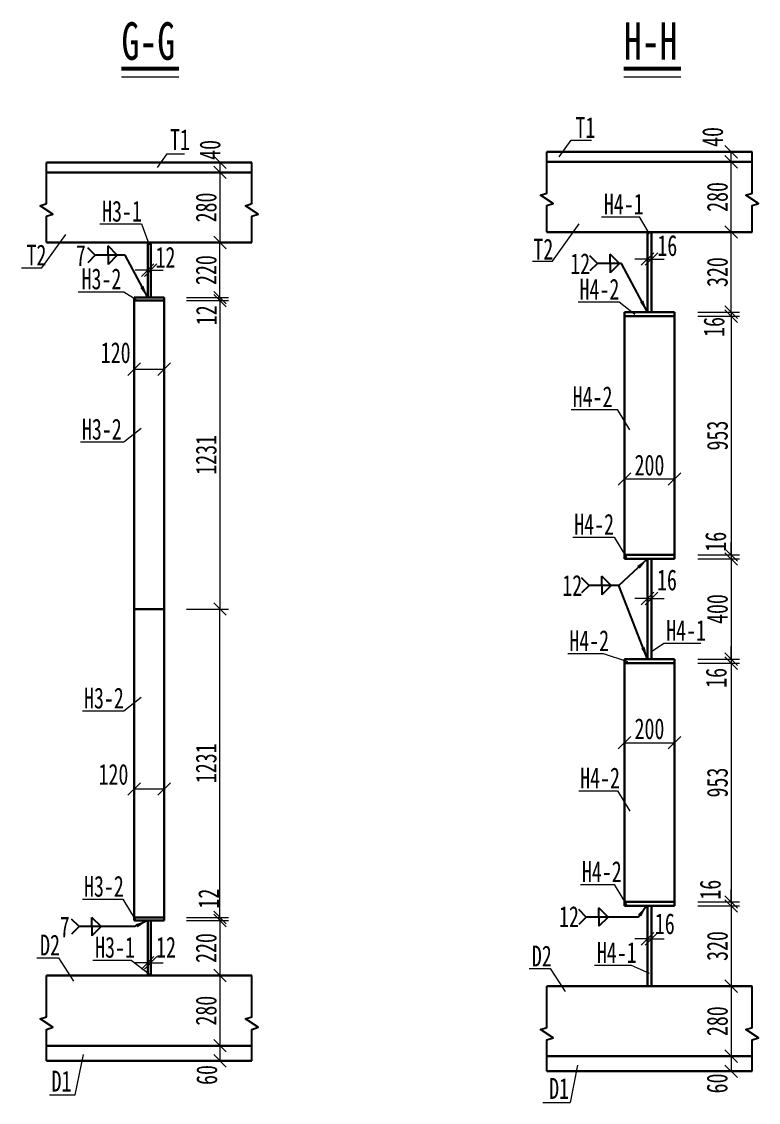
# Model space of a CAD drawing. Header units: millimetres. Extents: x -450182 to -147179, y 306993 to 695793.
# Drawn here: x -184034 to -181093, y 352647 to 356961 of the extents above; entities that cross this region are included whole.
import ezdxf

# ---------------------------------------------------------------- set-up
doc = ezdxf.new("R2010")
doc.units = ezdxf.units.MM
doc.header["$PDMODE"] = 34
doc.layers.get('Defpoints').update_dxf_attribs({"color": 8})
for name, color, linetype, lineweight in [('加粗线', 6, 'Continuous', 25), ('标注', 4, 'Continuous', 13), ('桥 构造粗实', 1, 'Continuous', 30), ('细实线', 4, 'Continuous', 15), ('细线', 4, 'Continuous', 15)]:
    doc.layers.add(name, color=color, linetype=linetype, lineweight=lineweight)
doc.layers.add('轮廓线', color=7, linetype='Continuous')
doc.styles.add('111', font='仿宋_GB2312.ttf', dxfattribs={"width": 0.7})
doc.styles.get("Standard").update_dxf_attribs({"font": '仿宋_GB2312.ttf'})
doc.dimstyles.new('200', dxfattribs={"dimscale": 0, "dimtxt": 2.5, "dimasz": 1.5, "dimexe": 1, "dimexo": 1, "dimgap": 0.4, "dimtad": 1, "dimdec": 0, "dimdsep": 46, "dimtxsty": '111', "dimblk": 'OBLIQUE', "dimcen": 0, "dimclrd": 256, "dimclre": 256, "dimclrt": 256, "dimadec": 1, "dimazin": 2, "dimtfac": 1, "dimtdec": 0, "dimtmove": 2, "dimatfit": 3, "dimfxl": 4, "dimfxlon": 1, "dimtolj": 1, "dimlwd": -1, "dimlwe": -1, "dimarcsym": 0})

# ---------------------------------------------------------------- blocks, each defined once
blk = doc.blocks.new('_Oblique')
at = {"color": 0, "linetype": 'ByBlock', "lineweight": -2}
blk.add_line((-0.5, -0.5), (0.5, 0.5), dxfattribs=at)
blk = doc.blocks.new('*D161')
at = {"layer": 'Defpoints', "color": 0, "transparency": 16777216}
for p in [(-183304.3, 356399.3), (-183304.3, 356359.3), (-183242.5, 356359.3)]:
    blk.add_point(p, dxfattribs=at)
at = {"layer": '标注', "transparency": 16777216}
for p, q in [((-183270.9, 356399.3), (-183209.2, 356399.3)), ((-183242.5, 356399.3), (-183242.5, 356359.3)), ((-183270.9, 356359.3), (-183209.2, 356359.3))]:
    blk.add_line(p, q, dxfattribs=at)
at = {"layer": '标注', "transparency": 16777216, "xscale": 50.00000000000006, "yscale": 50.00000000000006, "zscale": 50.00000000000006}
for p, rotation in [((-183242.5, 356399.3), 90), ((-183242.5, 356359.3), 270)]:
    blk.add_blockref('_Oblique', p, dxfattribs=dict(at, rotation=rotation))
at = {"layer": '标注', "transparency": 16777216, "insert": (-183282, 356449.1), "char_height": 83.33, "attachment_point": 5, "rotation": 90, "style": '111'}
blk.add_mtext('\\A1;40', dxfattribs=at)
blk = doc.blocks.new('*D162')
at = {"layer": 'Defpoints', "color": 0, "transparency": 16777216}
for p in [(-183366.6, 356359.3), (-183386.8, 356079.3), (-183242.5, 356079.3)]:
    blk.add_point(p, dxfattribs=at)
at = {"layer": '标注', "transparency": 16777216}
for p, q in [((-183333.3, 356359.3), (-183209.2, 356359.3)), ((-183242.5, 356359.3), (-183242.5, 356079.3)), ((-183353.5, 356079.3), (-183209.2, 356079.3))]:
    blk.add_line(p, q, dxfattribs=at)
at = {"layer": '标注', "transparency": 16777216, "xscale": 50.00000000000006, "yscale": 50.00000000000006, "zscale": 50.00000000000006}
for p, rotation in [((-183242.5, 356359.3), 90), ((-183242.5, 356079.3), 270)]:
    blk.add_blockref('_Oblique', p, dxfattribs=dict(at, rotation=rotation))
at = {"layer": '标注', "transparency": 16777216, "insert": (-183297.5, 356219.3), "char_height": 83.33, "attachment_point": 5, "rotation": 90, "style": '111'}
blk.add_mtext('\\A1;280', dxfattribs=at)
blk = doc.blocks.new('*D163')
at = {"layer": 'Defpoints', "color": 0, "transparency": 16777216}
for p in [(-183531.1, 356036), (-183519.1, 356036), (-183519.1, 355969.3)]:
    blk.add_point(p, dxfattribs=at)
at = {"layer": '标注', "transparency": 16777216}
for p, q in [((-183531.1, 356002.7), (-183531.1, 355936)), ((-183519.1, 356002.7), (-183519.1, 355936)), ((-183531.1, 355969.3), (-183581.1, 355969.3)), ((-183531.1, 355969.3), (-183519.1, 355969.3)), ((-183519.1, 355969.3), (-183469.1, 355969.3))]:
    blk.add_line(p, q, dxfattribs=at)
at = {"layer": '标注', "transparency": 16777216, "xscale": 50.00000000000006, "yscale": 50.00000000000006, "zscale": 50.00000000000006}
blk.add_blockref('_Oblique', (-183531.1, 355969.3), dxfattribs=at)
at = {"layer": '标注', "transparency": 16777216, "xscale": 50.00000000000006, "yscale": 50.00000000000006, "zscale": 50.00000000000006, "rotation": 180}
blk.add_blockref('_Oblique', (-183519.1, 355969.3), dxfattribs=at)
at = {"layer": '标注', "transparency": 16777216, "insert": (-183460.2, 356020.7), "char_height": 83.33, "attachment_point": 5, "style": '111'}
blk.add_mtext('\\A1;12', dxfattribs=at)
blk = doc.blocks.new('*D164')
at = {"layer": 'Defpoints', "color": 0, "transparency": 16777216}
for p in [(-183412.5, 355859.3), (-183412.5, 355847.3), (-183242.5, 355847.3)]:
    blk.add_point(p, dxfattribs=at)
at = {"layer": '标注', "transparency": 16777216}
for p, q in [((-183242.5, 355859.3), (-183242.5, 355909.3)), ((-183375.8, 355859.3), (-183209.2, 355859.3)), ((-183375.8, 355847.3), (-183209.2, 355847.3)), ((-183242.5, 355859.3), (-183242.5, 355847.3)), ((-183242.5, 355847.3), (-183242.5, 355797.3))]:
    blk.add_line(p, q, dxfattribs=at)
at = {"layer": '标注', "transparency": 16777216, "xscale": 50.00000000000006, "yscale": 50.00000000000006, "zscale": 50.00000000000006}
for p, rotation in [((-183242.5, 355859.3), 270), ((-183242.5, 355847.3), 90)]:
    blk.add_blockref('_Oblique', p, dxfattribs=dict(at, rotation=rotation))
at = {"layer": '标注', "transparency": 16777216, "insert": (-183297, 355789), "char_height": 83.33, "attachment_point": 5, "rotation": 90, "style": '111'}
blk.add_mtext('\\A1;12', dxfattribs=at)
blk = doc.blocks.new('*D165')
at = {"layer": 'Defpoints', "color": 0, "transparency": 16777216}
for p in [(-183428.8, 355847.3), (-183428.8, 354616.3), (-183242.5, 354616.3)]:
    blk.add_point(p, dxfattribs=at)
at = {"layer": '标注', "transparency": 16777216}
for p, q in [((-183375.8, 355847.3), (-183209.2, 355847.3)), ((-183242.5, 355847.3), (-183242.5, 354616.3)), ((-183375.8, 354616.3), (-183209.2, 354616.3))]:
    blk.add_line(p, q, dxfattribs=at)
at = {"layer": '标注', "transparency": 16777216, "xscale": 50.00000000000006, "yscale": 50.00000000000006, "zscale": 50.00000000000006}
for p, rotation in [((-183242.5, 355847.3), 90), ((-183242.5, 354616.3), 270)]:
    blk.add_blockref('_Oblique', p, dxfattribs=dict(at, rotation=rotation))
at = {"layer": '标注', "transparency": 16777216, "insert": (-183297.5, 355231.8), "char_height": 83.33, "attachment_point": 5, "rotation": 90, "style": '111'}
blk.add_mtext('\\A1;1231', dxfattribs=at)
blk = doc.blocks.new('*D166')
at = {"layer": 'Defpoints', "color": 0, "transparency": 16777216}
for p in [(-183492.1, 354616.3), (-183242.5, 354616.3), (-183492.1, 353385.3)]:
    blk.add_point(p, dxfattribs=at)
at = {"layer": '标注', "transparency": 16777216}
for p, q in [((-183375.8, 354616.3), (-183209.2, 354616.3)), ((-183242.5, 353385.3), (-183242.5, 354616.3)), ((-183375.8, 353385.3), (-183209.2, 353385.3))]:
    blk.add_line(p, q, dxfattribs=at)
at = {"layer": '标注', "transparency": 16777216, "xscale": 50.00000000000006, "yscale": 50.00000000000006, "zscale": 50.00000000000006}
for p, rotation in [((-183242.5, 354616.3), 90), ((-183242.5, 353385.3), 270)]:
    blk.add_blockref('_Oblique', p, dxfattribs=dict(at, rotation=rotation))
at = {"layer": '标注', "transparency": 16777216, "insert": (-183297.5, 354000.8), "char_height": 83.33, "attachment_point": 5, "rotation": 90, "style": '111'}
blk.add_mtext('\\A1;1231', dxfattribs=at)
blk = doc.blocks.new('*D167')
at = {"layer": 'Defpoints', "color": 0, "transparency": 16777216}
for p in [(-183417.2, 353385.3), (-183417.2, 353373.3), (-183242.5, 353373.3)]:
    blk.add_point(p, dxfattribs=at)
at = {"layer": '标注', "transparency": 16777216}
for p, q in [((-183242.5, 353385.3), (-183242.5, 353435.3)), ((-183375.8, 353385.3), (-183209.2, 353385.3)), ((-183375.8, 353373.3), (-183209.2, 353373.3)), ((-183242.5, 353385.3), (-183242.5, 353373.3)), ((-183242.5, 353373.3), (-183242.5, 353323.3))]:
    blk.add_line(p, q, dxfattribs=at)
at = {"layer": '标注', "transparency": 16777216, "xscale": 50.00000000000006, "yscale": 50.00000000000006, "zscale": 50.00000000000006}
for p, rotation in [((-183242.5, 353385.3), 270), ((-183242.5, 353373.3), 90)]:
    blk.add_blockref('_Oblique', p, dxfattribs=dict(at, rotation=rotation))
at = {"layer": '标注', "transparency": 16777216, "insert": (-183287.9, 353460.5), "char_height": 83.33, "attachment_point": 5, "rotation": 90, "style": '111'}
blk.add_mtext('\\A1;12', dxfattribs=at)
blk = doc.blocks.new('*D168')
at = {"layer": 'Defpoints', "color": 0, "transparency": 16777216}
for p in [(-183412.5, 356079.3), (-183242.5, 356079.3), (-183412.5, 355859.3)]:
    blk.add_point(p, dxfattribs=at)
at = {"layer": '标注', "transparency": 16777216}
for p, q in [((-183375.8, 356079.3), (-183209.2, 356079.3)), ((-183242.5, 355859.3), (-183242.5, 356079.3)), ((-183375.8, 355859.3), (-183209.2, 355859.3))]:
    blk.add_line(p, q, dxfattribs=at)
at = {"layer": '标注', "transparency": 16777216, "xscale": 50.00000000000006, "yscale": 50.00000000000006, "zscale": 50.00000000000006}
for p, rotation in [((-183242.5, 356079.3), 90), ((-183242.5, 355859.3), 270)]:
    blk.add_blockref('_Oblique', p, dxfattribs=dict(at, rotation=rotation))
at = {"layer": '标注', "transparency": 16777216, "insert": (-183297.5, 355969.3), "char_height": 83.33, "attachment_point": 5, "rotation": 90, "style": '111'}
blk.add_mtext('\\A1;220', dxfattribs=at)
blk = doc.blocks.new('*D169')
at = {"layer": 'Defpoints', "color": 0, "transparency": 16777216}
for p in [(-183417.2, 353373.3), (-183417.2, 353153.3), (-183242.5, 353153.3)]:
    blk.add_point(p, dxfattribs=at)
at = {"layer": '标注', "transparency": 16777216}
for p, q in [((-183375.8, 353373.3), (-183209.2, 353373.3)), ((-183242.5, 353373.3), (-183242.5, 353153.3)), ((-183375.8, 353153.3), (-183209.2, 353153.3))]:
    blk.add_line(p, q, dxfattribs=at)
at = {"layer": '标注', "transparency": 16777216, "xscale": 50.00000000000006, "yscale": 50.00000000000006, "zscale": 50.00000000000006}
for p, rotation in [((-183242.5, 353373.3), 90), ((-183242.5, 353153.3), 270)]:
    blk.add_blockref('_Oblique', p, dxfattribs=dict(at, rotation=rotation))
at = {"layer": '标注', "transparency": 16777216, "insert": (-183297.5, 353263.3), "char_height": 83.33, "attachment_point": 5, "rotation": 90, "style": '111'}
blk.add_mtext('\\A1;220', dxfattribs=at)
blk = doc.blocks.new('*D170')
at = {"layer": 'Defpoints', "color": 0, "transparency": 16777216}
for p in [(-183482, 353153.3), (-183482, 352873.3), (-183242.5, 352873.3)]:
    blk.add_point(p, dxfattribs=at)
at = {"layer": '标注', "transparency": 16777216}
for p, q in [((-183375.8, 353153.3), (-183209.2, 353153.3)), ((-183242.5, 353153.3), (-183242.5, 352873.3)), ((-183375.8, 352873.3), (-183209.2, 352873.3))]:
    blk.add_line(p, q, dxfattribs=at)
at = {"layer": '标注', "transparency": 16777216, "xscale": 50.00000000000006, "yscale": 50.00000000000006, "zscale": 50.00000000000006}
for p, rotation in [((-183242.5, 353153.3), 90), ((-183242.5, 352873.3), 270)]:
    blk.add_blockref('_Oblique', p, dxfattribs=dict(at, rotation=rotation))
at = {"layer": '标注', "transparency": 16777216, "insert": (-183297.5, 353013.3), "char_height": 83.33, "attachment_point": 5, "rotation": 90, "style": '111'}
blk.add_mtext('\\A1;280', dxfattribs=at)
blk = doc.blocks.new('*D171')
at = {"layer": 'Defpoints', "color": 0, "transparency": 16777216}
for p in [(-183460.9, 352873.3), (-183482, 352813.3), (-183242.5, 352813.3)]:
    blk.add_point(p, dxfattribs=at)
at = {"layer": '标注', "transparency": 16777216}
for p, q in [((-183375.8, 352873.3), (-183209.2, 352873.3)), ((-183242.5, 352873.3), (-183242.5, 352813.3)), ((-183375.8, 352813.3), (-183209.2, 352813.3))]:
    blk.add_line(p, q, dxfattribs=at)
at = {"layer": '标注', "transparency": 16777216, "xscale": 50.00000000000006, "yscale": 50.00000000000006, "zscale": 50.00000000000006}
for p, rotation in [((-183242.5, 352873.3), 90), ((-183242.5, 352813.3), 270)]:
    blk.add_blockref('_Oblique', p, dxfattribs=dict(at, rotation=rotation))
at = {"layer": '标注', "transparency": 16777216, "insert": (-183294.9, 352756.5), "char_height": 83.33, "attachment_point": 5, "rotation": 90, "style": '111'}
blk.add_mtext('\\A1;60', dxfattribs=at)
blk = doc.blocks.new('*D172')
at = {"layer": 'Defpoints', "color": 0, "transparency": 16777216}
for p in [(-183585.1, 355645), (-183465.1, 355645), (-183465.1, 355573.5)]:
    blk.add_point(p, dxfattribs=at)
at = {"layer": '标注', "transparency": 16777216}
for p, q in [((-183585.1, 355611.7), (-183585.1, 355540.2)), ((-183465.1, 355611.7), (-183465.1, 355540.2)), ((-183585.1, 355573.5), (-183465.1, 355573.5))]:
    blk.add_line(p, q, dxfattribs=at)
at = {"layer": '标注', "transparency": 16777216, "xscale": 50.00000000000006, "yscale": 50.00000000000006, "zscale": 50.00000000000006, "rotation": 180}
blk.add_blockref('_Oblique', (-183585.1, 355573.5), dxfattribs=at)
at = {"layer": '标注', "transparency": 16777216, "xscale": 50.00000000000006, "yscale": 50.00000000000006, "zscale": 50.00000000000006}
blk.add_blockref('_Oblique', (-183465.1, 355573.5), dxfattribs=at)
at = {"layer": '标注', "transparency": 16777216, "insert": (-183658.9, 355639.2), "char_height": 83.33, "attachment_point": 5, "style": '111'}
blk.add_mtext('\\A1;120', dxfattribs=at)
blk = doc.blocks.new('*D173')
at = {"layer": 'Defpoints', "color": 0, "transparency": 16777216}
for p in [(-183585.1, 353975.1), (-183465.1, 353975.1), (-183465.1, 353898.3)]:
    blk.add_point(p, dxfattribs=at)
at = {"layer": '标注', "transparency": 16777216}
for p, q in [((-183585.1, 353941.8), (-183585.1, 353864.9)), ((-183465.1, 353941.8), (-183465.1, 353864.9)), ((-183585.1, 353898.3), (-183465.1, 353898.3))]:
    blk.add_line(p, q, dxfattribs=at)
at = {"layer": '标注', "transparency": 16777216, "xscale": 50.00000000000006, "yscale": 50.00000000000006, "zscale": 50.00000000000006, "rotation": 180}
blk.add_blockref('_Oblique', (-183585.1, 353898.3), dxfattribs=at)
at = {"layer": '标注', "transparency": 16777216, "xscale": 50.00000000000006, "yscale": 50.00000000000006, "zscale": 50.00000000000006}
blk.add_blockref('_Oblique', (-183465.1, 353898.3), dxfattribs=at)
at = {"layer": '标注', "transparency": 16777216, "insert": (-183667.7, 353956.1), "char_height": 83.33, "attachment_point": 5, "style": '111'}
blk.add_mtext('\\A1;120', dxfattribs=at)
blk = doc.blocks.new('*D174')
at = {"layer": 'Defpoints', "color": 0, "transparency": 16777216}
for p in [(-183531.1, 353291.2), (-183519.1, 353291.2), (-183519.1, 353203.9)]:
    blk.add_point(p, dxfattribs=at)
at = {"layer": '标注', "transparency": 16777216}
for p, q in [((-183531.1, 353257.9), (-183531.1, 353170.6)), ((-183519.1, 353257.9), (-183519.1, 353170.6)), ((-183531.1, 353203.9), (-183581.1, 353203.9)), ((-183531.1, 353203.9), (-183519.1, 353203.9)), ((-183519.1, 353203.9), (-183469.1, 353203.9))]:
    blk.add_line(p, q, dxfattribs=at)
at = {"layer": '标注', "transparency": 16777216, "xscale": 50.00000000000006, "yscale": 50.00000000000006, "zscale": 50.00000000000006}
blk.add_blockref('_Oblique', (-183531.1, 353203.9), dxfattribs=at)
at = {"layer": '标注', "transparency": 16777216, "xscale": 50.00000000000006, "yscale": 50.00000000000006, "zscale": 50.00000000000006, "rotation": 180}
blk.add_blockref('_Oblique', (-183519.1, 353203.9), dxfattribs=at)
at = {"layer": '标注', "transparency": 16777216, "insert": (-183458, 353266.6), "char_height": 83.33, "attachment_point": 5, "style": '111'}
blk.add_mtext('\\A1;12', dxfattribs=at)
blk = doc.blocks.new('*D175')
at = {"layer": 'Defpoints', "color": 0, "transparency": 16777216}
for p in [(-181444.5, 355801.3), (-181444.5, 355785.3), (-181201.9, 355785.3)]:
    blk.add_point(p, dxfattribs=at)
at = {"layer": '标注', "transparency": 16777216}
for p, q in [((-181201.9, 355801.3), (-181201.9, 355851.3)), ((-181335.3, 355801.3), (-181168.6, 355801.3)), ((-181335.3, 355785.3), (-181168.6, 355785.3)), ((-181201.9, 355801.3), (-181201.9, 355785.3)), ((-181201.9, 355785.3), (-181201.9, 355735.3))]:
    blk.add_line(p, q, dxfattribs=at)
at = {"layer": '标注', "transparency": 16777216, "xscale": 50.00000000000006, "yscale": 50.00000000000006, "zscale": 50.00000000000006}
for p, rotation in [((-181201.9, 355801.3), 270), ((-181201.9, 355785.3), 90)]:
    blk.add_blockref('_Oblique', p, dxfattribs=dict(at, rotation=rotation))
at = {"layer": '标注', "transparency": 16777216, "insert": (-181270.1, 355742.5), "char_height": 83.33, "attachment_point": 5, "rotation": 90, "style": '111'}
blk.add_mtext('\\A1;16', dxfattribs=at)
blk = doc.blocks.new('*D176')
at = {"layer": 'Defpoints', "color": 0, "transparency": 16777216}
for p in [(-181366.7, 356121.3), (-181201.9, 356121.3), (-181374.9, 355801.3)]:
    blk.add_point(p, dxfattribs=at)
at = {"layer": '标注', "transparency": 16777216}
for p, q in [((-181333.3, 356121.3), (-181168.6, 356121.3)), ((-181201.9, 355801.3), (-181201.9, 356121.3)), ((-181335.3, 355801.3), (-181168.6, 355801.3))]:
    blk.add_line(p, q, dxfattribs=at)
at = {"layer": '标注', "transparency": 16777216, "xscale": 50.00000000000006, "yscale": 50.00000000000006, "zscale": 50.00000000000006}
for p, rotation in [((-181201.9, 356121.3), 90), ((-181201.9, 355801.3), 270)]:
    blk.add_blockref('_Oblique', p, dxfattribs=dict(at, rotation=rotation))
at = {"layer": '标注', "transparency": 16777216, "insert": (-181256.9, 355961.3), "char_height": 83.33, "attachment_point": 5, "rotation": 90, "style": '111'}
blk.add_mtext('\\A1;320', dxfattribs=at)
blk = doc.blocks.new('*D177')
at = {"layer": 'Defpoints', "color": 0, "transparency": 16777216}
for p in [(-181411.9, 356401.3), (-181201.9, 356401.3), (-181445.3, 356121.3)]:
    blk.add_point(p, dxfattribs=at)
at = {"layer": '标注', "transparency": 16777216}
for p, q in [((-181335.3, 356401.3), (-181168.6, 356401.3)), ((-181201.9, 356121.3), (-181201.9, 356401.3)), ((-181335.3, 356121.3), (-181168.6, 356121.3))]:
    blk.add_line(p, q, dxfattribs=at)
at = {"layer": '标注', "transparency": 16777216, "xscale": 50.00000000000006, "yscale": 50.00000000000006, "zscale": 50.00000000000006}
for p, rotation in [((-181201.9, 356401.3), 90), ((-181201.9, 356121.3), 270)]:
    blk.add_blockref('_Oblique', p, dxfattribs=dict(at, rotation=rotation))
at = {"layer": '标注', "transparency": 16777216, "insert": (-181256.9, 356261.3), "char_height": 83.33, "attachment_point": 5, "rotation": 90, "style": '111'}
blk.add_mtext('\\A1;280', dxfattribs=at)
blk = doc.blocks.new('*D178')
at = {"layer": 'Defpoints', "color": 0, "transparency": 16777216}
for p in [(-181389.3, 356441.3), (-181201.9, 356441.3), (-181389.3, 356401.3)]:
    blk.add_point(p, dxfattribs=at)
at = {"layer": '标注', "transparency": 16777216}
for p, q in [((-181335.3, 356441.3), (-181168.6, 356441.3)), ((-181201.9, 356401.3), (-181201.9, 356441.3)), ((-181335.3, 356401.3), (-181168.6, 356401.3))]:
    blk.add_line(p, q, dxfattribs=at)
at = {"layer": '标注', "transparency": 16777216, "xscale": 50.00000000000006, "yscale": 50.00000000000006, "zscale": 50.00000000000006}
for p, rotation in [((-181201.9, 356441.3), 90), ((-181201.9, 356401.3), 270)]:
    blk.add_blockref('_Oblique', p, dxfattribs=dict(at, rotation=rotation))
at = {"layer": '标注', "transparency": 16777216, "insert": (-181275.5, 356500.7), "char_height": 83.33, "attachment_point": 5, "rotation": 90, "style": '111'}
blk.add_mtext('\\A1;40', dxfattribs=at)
blk = doc.blocks.new('*D179')
at = {"layer": 'Defpoints', "color": 0, "transparency": 16777216}
for p in [(-181480.2, 355785.3), (-181480.2, 354832.3), (-181201.9, 354832.3)]:
    blk.add_point(p, dxfattribs=at)
at = {"layer": '标注', "transparency": 16777216}
for p, q in [((-181335.3, 355785.3), (-181168.6, 355785.3)), ((-181201.9, 355785.3), (-181201.9, 354832.3)), ((-181335.3, 354832.3), (-181168.6, 354832.3))]:
    blk.add_line(p, q, dxfattribs=at)
at = {"layer": '标注', "transparency": 16777216, "xscale": 50.00000000000006, "yscale": 50.00000000000006, "zscale": 50.00000000000006}
for p, rotation in [((-181201.9, 355785.3), 90), ((-181201.9, 354832.3), 270)]:
    blk.add_blockref('_Oblique', p, dxfattribs=dict(at, rotation=rotation))
at = {"layer": '标注', "transparency": 16777216, "insert": (-181256.9, 355308.8), "char_height": 83.33, "attachment_point": 5, "rotation": 90, "style": '111'}
blk.add_mtext('\\A1;953', dxfattribs=at)
blk = doc.blocks.new('*D180')
at = {"layer": 'Defpoints', "color": 0, "transparency": 16777216}
for p in [(-181449.6, 354832.3), (-181449.6, 354816.3), (-181201.9, 354816.3)]:
    blk.add_point(p, dxfattribs=at)
at = {"layer": '标注', "transparency": 16777216}
for p, q in [((-181201.9, 354832.3), (-181201.9, 354882.3)), ((-181335.3, 354832.3), (-181168.6, 354832.3)), ((-181201.9, 354832.3), (-181201.9, 354816.3)), ((-181335.3, 354816.3), (-181168.6, 354816.3)), ((-181201.9, 354816.3), (-181201.9, 354766.3))]:
    blk.add_line(p, q, dxfattribs=at)
at = {"layer": '标注', "transparency": 16777216, "xscale": 50.00000000000006, "yscale": 50.00000000000006, "zscale": 50.00000000000006}
for p, rotation in [((-181201.9, 354832.3), 270), ((-181201.9, 354816.3), 90)]:
    blk.add_blockref('_Oblique', p, dxfattribs=dict(at, rotation=rotation))
at = {"layer": '标注', "transparency": 16777216, "insert": (-181263.5, 354885.3), "char_height": 83.33, "attachment_point": 5, "rotation": 90, "style": '111'}
blk.add_mtext('\\A1;16', dxfattribs=at)
blk = doc.blocks.new('*D181')
at = {"layer": 'Defpoints', "color": 0, "transparency": 16777216}
for p in [(-181498.2, 354816.3), (-181498.2, 354416.3), (-181201.9, 354416.3)]:
    blk.add_point(p, dxfattribs=at)
at = {"layer": '标注', "transparency": 16777216}
for p, q in [((-181335.3, 354816.3), (-181168.6, 354816.3)), ((-181201.9, 354816.3), (-181201.9, 354416.3)), ((-181335.3, 354416.3), (-181168.6, 354416.3))]:
    blk.add_line(p, q, dxfattribs=at)
at = {"layer": '标注', "transparency": 16777216, "xscale": 50.00000000000006, "yscale": 50.00000000000006, "zscale": 50.00000000000006}
for p, rotation in [((-181201.9, 354816.3), 90), ((-181201.9, 354416.3), 270)]:
    blk.add_blockref('_Oblique', p, dxfattribs=dict(at, rotation=rotation))
at = {"layer": '标注', "transparency": 16777216, "insert": (-181256.9, 354616.3), "char_height": 83.33, "attachment_point": 5, "rotation": 90, "style": '111'}
blk.add_mtext('\\A1;400', dxfattribs=at)
blk = doc.blocks.new('*D182')
at = {"layer": 'Defpoints', "color": 0, "transparency": 16777216}
for p in [(-181474.5, 354416.3), (-181474.5, 354400.3), (-181201.9, 354400.3)]:
    blk.add_point(p, dxfattribs=at)
at = {"layer": '标注', "transparency": 16777216}
for p, q in [((-181201.9, 354416.3), (-181201.9, 354466.3)), ((-181335.3, 354416.3), (-181168.6, 354416.3)), ((-181335.3, 354400.3), (-181168.6, 354400.3)), ((-181201.9, 354416.3), (-181201.9, 354400.3)), ((-181201.9, 354400.3), (-181201.9, 354350.3))]:
    blk.add_line(p, q, dxfattribs=at)
at = {"layer": '标注', "transparency": 16777216, "xscale": 50.00000000000006, "yscale": 50.00000000000006, "zscale": 50.00000000000006}
for p, rotation in [((-181201.9, 354416.3), 270), ((-181201.9, 354400.3), 90)]:
    blk.add_blockref('_Oblique', p, dxfattribs=dict(at, rotation=rotation))
at = {"layer": '标注', "transparency": 16777216, "insert": (-181261.3, 354341.7), "char_height": 83.33, "attachment_point": 5, "rotation": 90, "style": '111'}
blk.add_mtext('\\A1;16', dxfattribs=at)
blk = doc.blocks.new('*D183')
at = {"layer": 'Defpoints', "color": 0, "transparency": 16777216}
for p in [(-181474.5, 354400.3), (-181474.5, 353447.3), (-181201.9, 353447.3)]:
    blk.add_point(p, dxfattribs=at)
at = {"layer": '标注', "transparency": 16777216}
for p, q in [((-181335.3, 354400.3), (-181168.6, 354400.3)), ((-181201.9, 354400.3), (-181201.9, 353447.3)), ((-181335.3, 353447.3), (-181168.6, 353447.3))]:
    blk.add_line(p, q, dxfattribs=at)
at = {"layer": '标注', "transparency": 16777216, "xscale": 50.00000000000006, "yscale": 50.00000000000006, "zscale": 50.00000000000006}
for p, rotation in [((-181201.9, 354400.3), 90), ((-181201.9, 353447.3), 270)]:
    blk.add_blockref('_Oblique', p, dxfattribs=dict(at, rotation=rotation))
at = {"layer": '标注', "transparency": 16777216, "insert": (-181256.9, 353923.8), "char_height": 83.33, "attachment_point": 5, "rotation": 90, "style": '111'}
blk.add_mtext('\\A1;953', dxfattribs=at)
blk = doc.blocks.new('*D184')
at = {"layer": 'Defpoints', "color": 0, "transparency": 16777216}
for p in [(-181460.5, 353447.3), (-181460.5, 353431.3), (-181201.9, 353431.3)]:
    blk.add_point(p, dxfattribs=at)
at = {"layer": '标注', "transparency": 16777216}
for p, q in [((-181201.9, 353447.3), (-181201.9, 353497.3)), ((-181335.3, 353447.3), (-181168.6, 353447.3)), ((-181201.9, 353447.3), (-181201.9, 353431.3)), ((-181335.3, 353431.3), (-181168.6, 353431.3)), ((-181201.9, 353431.3), (-181201.9, 353381.3))]:
    blk.add_line(p, q, dxfattribs=at)
at = {"layer": '标注', "transparency": 16777216, "xscale": 50.00000000000006, "yscale": 50.00000000000006, "zscale": 50.00000000000006}
for p, rotation in [((-181201.9, 353447.3), 270), ((-181201.9, 353431.3), 90)]:
    blk.add_blockref('_Oblique', p, dxfattribs=dict(at, rotation=rotation))
at = {"layer": '标注', "transparency": 16777216, "insert": (-181285.1, 353496.2), "char_height": 83.33, "attachment_point": 5, "rotation": 90, "style": '111'}
blk.add_mtext('\\A1;16', dxfattribs=at)
blk = doc.blocks.new('*D185')
at = {"layer": 'Defpoints', "color": 0, "transparency": 16777216}
for p in [(-181460.5, 353431.3), (-181482.7, 353111.3), (-181201.9, 353111.3)]:
    blk.add_point(p, dxfattribs=at)
at = {"layer": '标注', "transparency": 16777216}
for p, q in [((-181335.3, 353431.3), (-181168.6, 353431.3)), ((-181201.9, 353431.3), (-181201.9, 353111.3)), ((-181335.3, 353111.3), (-181168.6, 353111.3))]:
    blk.add_line(p, q, dxfattribs=at)
at = {"layer": '标注', "transparency": 16777216, "xscale": 50.00000000000006, "yscale": 50.00000000000006, "zscale": 50.00000000000006}
for p, rotation in [((-181201.9, 353431.3), 90), ((-181201.9, 353111.3), 270)]:
    blk.add_blockref('_Oblique', p, dxfattribs=dict(at, rotation=rotation))
at = {"layer": '标注', "transparency": 16777216, "insert": (-181256.9, 353271.3), "char_height": 83.33, "attachment_point": 5, "rotation": 90, "style": '111'}
blk.add_mtext('\\A1;320', dxfattribs=at)
blk = doc.blocks.new('*D186')
at = {"layer": 'Defpoints', "color": 0, "transparency": 16777216}
for p in [(-181370, 353111.3), (-181370, 352831.3), (-181201.9, 352831.3)]:
    blk.add_point(p, dxfattribs=at)
at = {"layer": '标注', "transparency": 16777216}
for p, q in [((-181335.3, 353111.3), (-181168.6, 353111.3)), ((-181201.9, 353111.3), (-181201.9, 352831.3)), ((-181335.3, 352831.3), (-181168.6, 352831.3))]:
    blk.add_line(p, q, dxfattribs=at)
at = {"layer": '标注', "transparency": 16777216, "xscale": 50.00000000000006, "yscale": 50.00000000000006, "zscale": 50.00000000000006}
for p, rotation in [((-181201.9, 353111.3), 90), ((-181201.9, 352831.3), 270)]:
    blk.add_blockref('_Oblique', p, dxfattribs=dict(at, rotation=rotation))
at = {"layer": '标注', "transparency": 16777216, "insert": (-181256.9, 352971.3), "char_height": 83.33, "attachment_point": 5, "rotation": 90, "style": '111'}
blk.add_mtext('\\A1;280', dxfattribs=at)
blk = doc.blocks.new('*D187')
at = {"layer": 'Defpoints', "color": 0, "transparency": 16777216}
for p in [(-181420, 352831.3), (-181455.6, 352771.3), (-181201.9, 352771.3)]:
    blk.add_point(p, dxfattribs=at)
at = {"layer": '标注', "transparency": 16777216}
for p, q in [((-181335.3, 352831.3), (-181168.6, 352831.3)), ((-181201.9, 352831.3), (-181201.9, 352771.3)), ((-181335.3, 352771.3), (-181168.6, 352771.3))]:
    blk.add_line(p, q, dxfattribs=at)
at = {"layer": '标注', "transparency": 16777216, "xscale": 50.00000000000006, "yscale": 50.00000000000006, "zscale": 50.00000000000006}
for p, rotation in [((-181201.9, 352831.3), 90), ((-181201.9, 352771.3), 270)]:
    blk.add_blockref('_Oblique', p, dxfattribs=dict(at, rotation=rotation))
at = {"layer": '标注', "transparency": 16777216, "insert": (-181257.8, 352722.8), "char_height": 83.33, "attachment_point": 5, "rotation": 90, "style": '111'}
blk.add_mtext('\\A1;60', dxfattribs=at)
blk = doc.blocks.new('*D188')
at = {"layer": 'Defpoints', "color": 0, "transparency": 16777216}
for p in [(-181536.1, 356066.7), (-181520.1, 356066.7), (-181520.1, 356013.4)]:
    blk.add_point(p, dxfattribs=at)
at = {"layer": '标注', "transparency": 16777216}
for p, q in [((-181536.1, 356033.4), (-181536.1, 355980.1)), ((-181520.1, 356033.4), (-181520.1, 355980.1)), ((-181536.1, 356013.4), (-181586.1, 356013.4)), ((-181536.1, 356013.4), (-181520.1, 356013.4)), ((-181520.1, 356013.4), (-181470.1, 356013.4))]:
    blk.add_line(p, q, dxfattribs=at)
at = {"layer": '标注', "transparency": 16777216, "xscale": 50.00000000000006, "yscale": 50.00000000000006, "zscale": 50.00000000000006}
blk.add_blockref('_Oblique', (-181536.1, 356013.4), dxfattribs=at)
at = {"layer": '标注', "transparency": 16777216, "xscale": 50.00000000000006, "yscale": 50.00000000000006, "zscale": 50.00000000000006, "rotation": 180}
blk.add_blockref('_Oblique', (-181520.1, 356013.4), dxfattribs=at)
at = {"layer": '标注', "transparency": 16777216, "insert": (-181456.8, 356066.9), "char_height": 83.33, "attachment_point": 5, "style": '111'}
blk.add_mtext('\\A1;16', dxfattribs=at)
blk = doc.blocks.new('*D189')
at = {"layer": 'Defpoints', "color": 0, "transparency": 16777216}
for p in [(-181628.1, 355135.5), (-181428.1, 355135.5), (-181428.1, 355135.5)]:
    blk.add_point(p, dxfattribs=at)
at = {"layer": '标注', "transparency": 16777216}
for p, q in [((-181628.1, 355135.5), (-181628.1, 355168.8)), ((-181628.1, 355135.5), (-181428.1, 355135.5)), ((-181428.1, 355135.5), (-181428.1, 355168.8))]:
    blk.add_line(p, q, dxfattribs=at)
at = {"layer": '标注', "transparency": 16777216, "xscale": 50.00000000000006, "yscale": 50.00000000000006, "zscale": 50.00000000000006, "rotation": 180}
blk.add_blockref('_Oblique', (-181628.1, 355135.5), dxfattribs=at)
at = {"layer": '标注', "transparency": 16777216, "xscale": 50.00000000000006, "yscale": 50.00000000000006, "zscale": 50.00000000000006}
blk.add_blockref('_Oblique', (-181428.1, 355135.5), dxfattribs=at)
at = {"layer": '标注', "transparency": 16777216, "insert": (-181528.1, 355190.5), "char_height": 83.33, "attachment_point": 5, "style": '111'}
blk.add_mtext('\\A1;200', dxfattribs=at)
blk = doc.blocks.new('*D190')
at = {"layer": 'Defpoints', "color": 0, "transparency": 16777216}
for p in [(-181536.1, 354718.6), (-181520.1, 354718.6), (-181520.1, 354658.6)]:
    blk.add_point(p, dxfattribs=at)
at = {"layer": '标注', "transparency": 16777216}
for p, q in [((-181536.1, 354658.6), (-181586.1, 354658.6)), ((-181536.1, 354685.3), (-181536.1, 354625.3)), ((-181536.1, 354658.6), (-181520.1, 354658.6)), ((-181520.1, 354685.3), (-181520.1, 354625.3)), ((-181520.1, 354658.6), (-181470.1, 354658.6))]:
    blk.add_line(p, q, dxfattribs=at)
at = {"layer": '标注', "transparency": 16777216, "xscale": 50.00000000000006, "yscale": 50.00000000000006, "zscale": 50.00000000000006}
blk.add_blockref('_Oblique', (-181536.1, 354658.6), dxfattribs=at)
at = {"layer": '标注', "transparency": 16777216, "xscale": 50.00000000000006, "yscale": 50.00000000000006, "zscale": 50.00000000000006, "rotation": 180}
blk.add_blockref('_Oblique', (-181520.1, 354658.6), dxfattribs=at)
at = {"layer": '标注', "transparency": 16777216, "insert": (-181458.2, 354732), "char_height": 83.33, "attachment_point": 5, "style": '111'}
blk.add_mtext('\\A1;16', dxfattribs=at)
blk = doc.blocks.new('*D191')
at = {"layer": 'Defpoints', "color": 0, "transparency": 16777216}
for p in [(-181628.1, 354145.1), (-181428.1, 354145.1), (-181428.1, 354083)]:
    blk.add_point(p, dxfattribs=at)
at = {"layer": '标注', "transparency": 16777216}
for p, q in [((-181628.1, 354111.7), (-181628.1, 354049.7)), ((-181428.1, 354111.7), (-181428.1, 354049.7)), ((-181628.1, 354083), (-181428.1, 354083))]:
    blk.add_line(p, q, dxfattribs=at)
at = {"layer": '标注', "transparency": 16777216, "xscale": 50.00000000000006, "yscale": 50.00000000000006, "zscale": 50.00000000000006, "rotation": 180}
blk.add_blockref('_Oblique', (-181628.1, 354083), dxfattribs=at)
at = {"layer": '标注', "transparency": 16777216, "xscale": 50.00000000000006, "yscale": 50.00000000000006, "zscale": 50.00000000000006}
blk.add_blockref('_Oblique', (-181428.1, 354083), dxfattribs=at)
at = {"layer": '标注', "transparency": 16777216, "insert": (-181528.1, 354138), "char_height": 83.33, "attachment_point": 5, "style": '111'}
blk.add_mtext('\\A1;200', dxfattribs=at)
blk = doc.blocks.new('*D192')
at = {"layer": 'Defpoints', "color": 0, "transparency": 16777216}
for p in [(-181536.1, 353326.7), (-181520.1, 353326.7), (-181520.1, 353300)]:
    blk.add_point(p, dxfattribs=at)
at = {"layer": '标注', "transparency": 16777216}
for p, q in [((-181536.1, 353300), (-181586.1, 353300)), ((-181536.1, 353300), (-181536.1, 353266.7)), ((-181536.1, 353300), (-181520.1, 353300)), ((-181520.1, 353300), (-181520.1, 353266.7)), ((-181520.1, 353300), (-181470.1, 353300))]:
    blk.add_line(p, q, dxfattribs=at)
at = {"layer": '标注', "transparency": 16777216, "xscale": 50.00000000000006, "yscale": 50.00000000000006, "zscale": 50.00000000000006}
blk.add_blockref('_Oblique', (-181536.1, 353300), dxfattribs=at)
at = {"layer": '标注', "transparency": 16777216, "xscale": 50.00000000000006, "yscale": 50.00000000000006, "zscale": 50.00000000000006, "rotation": 180}
blk.add_blockref('_Oblique', (-181520.1, 353300), dxfattribs=at)
at = {"layer": '标注', "transparency": 16777216, "insert": (-181467, 353359.8), "char_height": 83.33, "attachment_point": 5, "style": '111'}
blk.add_mtext('\\A1;16', dxfattribs=at)

msp = doc.modelspace()

# ---------------------------------------------------------------- linework, layer by layer
for points in [[(-181937.9, 356121.3), (-181937.9, 356226.5), (-181912.9, 356234.8), (-181962.9, 356268.2), (-181937.9, 356276.5), (-181937.9, 356441.3)], [(-181118.3, 356121.3), (-181118.3, 356226.5), (-181093.3, 356234.8), (-181143.3, 356268.2), (-181118.3, 356276.5), (-181118.3, 356441.3)], [(-183934.8, 356079.3), (-183934.8, 356184.5), (-183909.8, 356192.8), (-183959.8, 356226.2), (-183934.8, 356234.5), (-183934.8, 356399.3)], [(-183115.3, 356079.3), (-183115.3, 356184.5), (-183090.3, 356192.8), (-183140.3, 356226.2), (-183115.3, 356234.5), (-183115.3, 356399.3)], [(-183934.8, 352813.3), (-183934.8, 352938.5), (-183909.8, 352946.8), (-183959.8, 352980.2), (-183934.8, 352988.5), (-183934.8, 353153.3)], [(-183115.3, 352813.3), (-183115.3, 352938.5), (-183090.3, 352946.8), (-183140.3, 352980.2), (-183115.3, 352988.5), (-183115.3, 353153.3)], [(-181937.9, 352771.3), (-181937.9, 352896.5), (-181912.9, 352904.8), (-181962.9, 352938.2), (-181937.9, 352946.5), (-181937.9, 353111.3)], [(-181118.3, 352771.3), (-181118.3, 352896.5), (-181093.3, 352904.8), (-181143.3, 352938.2), (-181118.3, 352946.5), (-181118.3, 353111.3)]]:
    msp.add_lwpolyline(points)
at = {"layer": '加粗线', "ltscale": 100, "const_width": 16.7}
for points in [[(-183636.6, 356773.2), (-183406.6, 356773.2)], [(-181631.5, 356773.2), (-181401.6, 356773.2)]]:
    msp.add_lwpolyline(points, dxfattribs=at)
at = {"layer": '标注'}
for p, q in [((-181536.1, 356401.3), (-181520.1, 356401.3)), ((-181528.1, 356113.6), (-181568.4, 356182.1)), ((-183556.5, 356153.6), (-183524.8, 356070.3)), ((-181520.1, 354446.5), (-181470.6, 354480.4)), ((-183597.3, 353215.5), (-183524.4, 353159.2)), ((-181601.1, 353194.5), (-181529.3, 353162.9)), ((-183531.1, 352873.3), (-183519.1, 352873.3)), ((-181536.1, 352831.3), (-181520.1, 352831.3))]:
    msp.add_line(p, q, dxfattribs=at)
at = {"layer": '桥 构造粗实'}
for p, q in [((-181937.9, 356441.3), (-181118.3, 356441.3)), ((-183115.3, 356399.3), (-183934.8, 356399.3)), ((-181937.9, 356401.3), (-181118.3, 356401.3)), ((-183115.3, 356359.3), (-183934.8, 356359.3)), ((-181937.9, 356121.3), (-181118.3, 356121.3)), ((-181536.1, 356121.3), (-181536.1, 355801.3)), ((-181520.1, 356121.3), (-181520.1, 355801.3)), ((-183934.8, 356079.3), (-183115.3, 356079.3)), ((-183531.1, 355859.3), (-183531.1, 356079.3)), ((-183519.1, 355859.3), (-183519.1, 356079.3)), ((-183585.1, 355859.3), (-183465.1, 355859.3)), ((-183585.1, 355859.3), (-183585.1, 353373.3)), ((-183585.1, 355847.3), (-183465.1, 355847.3)), ((-183465.1, 353373.3), (-183465.1, 355859.3)), ((-181628.1, 355801.3), (-181428.1, 355801.3)), ((-181628.1, 355801.3), (-181628.1, 354816.3)), ((-181628.1, 355785.3), (-181428.1, 355785.3)), ((-181428.1, 354816.3), (-181428.1, 355801.3)), ((-181628.1, 354832.3), (-181428.1, 354832.3)), ((-181628.1, 354816.3), (-181428.1, 354816.3)), ((-181536.1, 354816.3), (-181536.1, 354416.3)), ((-181520.1, 354816.3), (-181520.1, 354416.3)), ((-183585.1, 354616.3), (-183465.1, 354616.3)), ((-181628.1, 354416.3), (-181428.1, 354416.3)), ((-181628.1, 354416.3), (-181628.1, 353431.3)), ((-181628.1, 354400.3), (-181428.1, 354400.3)), ((-181428.1, 353431.3), (-181428.1, 354416.3)), ((-181628.1, 353447.3), (-181428.1, 353447.3)), ((-181628.1, 353431.3), (-181428.1, 353431.3)), ((-181536.1, 353431.3), (-181536.1, 353111.3)), ((-181520.1, 353431.3), (-181520.1, 353111.3)), ((-183585.1, 353385.3), (-183465.1, 353385.3)), ((-183585.1, 353373.3), (-183465.1, 353373.3)), ((-183531.1, 353153.3), (-183531.1, 353373.3)), ((-183519.1, 353153.3), (-183519.1, 353373.3)), ((-183934.8, 353153.3), (-183115.3, 353153.3)), ((-181118.3, 353111.3), (-181937.9, 353111.3)), ((-183115.3, 352873.3), (-183934.8, 352873.3)), ((-183115.3, 352813.3), (-183934.8, 352813.3)), ((-181937.9, 352831.3), (-181118.3, 352831.3)), ((-181937.9, 352771.3), (-181118.3, 352771.3))]:
    msp.add_line(p, q, dxfattribs=at)
at = {"layer": '细实线'}
for p, q in [((-181888.5, 356421.5), (-181840.8, 356487.8)), ((-181840.8, 356487.8), (-181760.1, 356487.8)), ((-183492, 356378.6), (-183452.9, 356432.9)), ((-183452.9, 356432.9), (-183384.8, 356432.9)), ((-181719.6, 356182.1), (-181568.4, 356182.1)), ((-183722.6, 356153.6), (-183556.5, 356153.6)), ((-181915.6, 356005.5), (-181808.4, 356154.3)), ((-183953.3, 355978.6), (-183857.6, 356111.4)), ((-181995.7, 356005.5), (-181915.6, 356005.5)), ((-184034.4, 355978.6), (-183953.3, 355978.6)), ((-183808.3, 355882.1), (-183626.5, 355882.1)), ((-183626.5, 355882.1), (-183577.6, 355852.4)), ((-181813, 355842.1), (-181648.5, 355842.1)), ((-181648.5, 355842.1), (-181586.1, 355793.8)), ((-181840.3, 355413), (-181656.6, 355413)), ((-181656.6, 355413), (-181607.8, 355331.4)), ((-183625.8, 355283.7), (-183557.3, 355338.5)), ((-183799.4, 355283.7), (-183625.8, 355283.7)), ((-181834.2, 354903.9), (-181668.7, 354903.9)), ((-181668.7, 354903.9), (-181619.9, 354822.3)), ((-181470.6, 354480.4), (-181322.6, 354480.4)), ((-181853.8, 354439.2), (-181712.8, 354439.2)), ((-181712.8, 354439.2), (-181615.5, 354407.1)), ((-183625.8, 354210.1), (-183557.3, 354264.9)), ((-183791, 354210.1), (-183625.8, 354210.1)), ((-181810.7, 353891.3), (-181655.7, 353891.3)), ((-181655.7, 353891.3), (-181606.8, 353809.7)), ((-181803.6, 353517.5), (-181669.1, 353517.5)), ((-181669.1, 353517.5), (-181620.2, 353435.9)), ((-183791.9, 353458.9), (-183630.1, 353458.9)), ((-183630.1, 353458.9), (-183581.3, 353377.3)), ((-183974.3, 353224.2), (-183887.2, 353224.2)), ((-183887.2, 353224.2), (-183827.6, 353131.3)), ((-183750.4, 353215.5), (-183597.3, 353215.5)), ((-181747.4, 353194.5), (-181601.1, 353194.5)), ((-182007.9, 353182.2), (-181924.5, 353182.2)), ((-181924.5, 353182.2), (-181864.9, 353089.3)), ((-183820.6, 352676.7), (-183787.7, 352838.2)), ((-181844, 352647.2), (-181813.6, 352796.2)), ((-183923.3, 352676.7), (-183820.6, 352676.7)), ((-181954.3, 352647.2), (-181845, 352647.2))]:
    msp.add_line(p, q, dxfattribs=at)
at = {"layer": '细线', "ltscale": 100, "const_width": 5}
for points in [[(-183636.6, 356739.8), (-183406.6, 356739.8)], [(-181631.5, 356739.8), (-181401.6, 356739.8)]]:
    msp.add_lwpolyline(points, dxfattribs=at)
at = {"layer": '轮廓线', "color": 4}
for p, q in [((-183740.4, 356028.6), (-183770.4, 356058.6)), ((-183689.4, 356028.6), (-183689.4, 356065.6)), ((-183652.5, 356028.6), (-183689.4, 356065.6)), ((-181684.9, 355995.8), (-181684.9, 356032.8)), ((-181648, 355995.8), (-181684.9, 356032.8)), ((-183740.4, 356028.6), (-183770.4, 355998.6)), ((-183621.7, 356028.6), (-183740.4, 356028.6)), ((-183689.4, 356028.6), (-183689.4, 355991.7)), ((-183652.5, 356028.6), (-183689.4, 355991.7)), ((-183531.1, 355859.3), (-183621.7, 356028.6)), ((-181735.9, 355995.8), (-181765.9, 356025.8)), ((-181735.9, 355995.8), (-181765.9, 355965.8)), ((-181640.3, 355995.8), (-181735.9, 355995.8)), ((-181684.9, 355995.8), (-181684.9, 355958.9)), ((-181648, 355995.8), (-181684.9, 355958.9)), ((-181536.1, 355801.3), (-181640.3, 355995.8)), ((-181536.1, 354816.3), (-181650.3, 354710.6)), ((-181769, 354710.6), (-181799, 354740.6)), ((-181718, 354710.6), (-181718, 354747.5)), ((-181681.1, 354710.6), (-181718, 354747.5)), ((-181769, 354710.6), (-181799, 354680.6)), ((-181650.3, 354710.6), (-181769, 354710.6)), ((-181718, 354710.6), (-181718, 354673.6)), ((-181681.1, 354710.6), (-181718, 354673.6)), ((-181536.1, 354416.3), (-181650.3, 354710.6)), ((-181780.7, 353386.9), (-181810.7, 353416.9)), ((-181729.7, 353386.9), (-181729.7, 353423.9)), ((-181692.8, 353386.9), (-181729.7, 353423.9)), ((-181538.9, 353433.1), (-181571.5, 353386.9)), ((-183804.7, 353348.8), (-183834.7, 353378.8)), ((-183753.7, 353348.8), (-183753.7, 353385.7)), ((-183716.7, 353348.8), (-183753.7, 353385.7)), ((-183531.1, 353373.3), (-183582.3, 353348.8)), ((-181780.7, 353386.9), (-181810.7, 353356.9)), ((-181571.5, 353386.9), (-181780.7, 353386.9)), ((-181729.7, 353386.9), (-181729.7, 353350)), ((-181692.8, 353386.9), (-181729.7, 353350)), ((-183804.7, 353348.8), (-183834.7, 353318.8)), ((-183582.3, 353348.8), (-183804.7, 353348.8)), ((-183753.7, 353348.8), (-183753.7, 353311.8)), ((-183716.7, 353348.8), (-183753.7, 353311.8))]:
    msp.add_line(p, q, dxfattribs=at)
for points in [[(-183547.7, 355906.3), (-183560.5, 355898.4), (-183531.1, 355859.3)], [(-181552.8, 355848.3), (-181565.5, 355840.4), (-181536.1, 355801.3)], [(-181577.3, 354788.4), (-181566.5, 354778), (-181536.1, 354816.3)], [(-181547, 354465), (-181560.6, 354458.7), (-181536.1, 354416.3)], [(-181573.4, 353397.1), (-181560.7, 353389.3), (-181538.9, 353433.1)], [(-183578.7, 353358.8), (-183571.4, 353345.7), (-183531.1, 353373.3)]]:
    msp.add_solid(points, dxfattribs=at)

# ---------------------------------------------------------------- texts
at = {"width": 0.7}
for s, p in [('G-G', (-183635.7, 356808.7)), ('H-H', (-181630.6, 356808.7))]:
    msp.add_text(s, height=150, dxfattribs=at).set_placement(p)
at = {"layer": '细实线', "width": 0.7}
for s, height, p in [('T1', 83.33, (-181823.6, 356497)), ('T1', 83.33, (-183442.2, 356448.7)), ('H4-1', 83.33, (-181710.1, 356191.3)), ('H3-1', 83.33, (-183713.1, 356162.8)), ('T2', 83.33, (-181991.6, 356011.3)), ('T2', 83.33, (-184014.8, 355987.8)), ('7', 83.3, (-183817.9, 355986)), ('12', 83.33, (-181844.3, 355953.2)), ('H3-2', 83.33, (-183795, 355892.8)), ('H4-2', 83.33, (-181807.2, 355851.4)), ('H4-2', 83.33, (-181834.5, 355422.2)), ('H3-2', 83.33, (-183793.6, 355292.9)), ('H4-2', 83.33, (-181828.4, 354913.1)), ('12', 83.33, (-181876.1, 354669)), ('H4-1', 83.33, (-181461.1, 354489.7)), ('H4-2', 83.33, (-181848, 354448.4)), ('H3-2', 83.33, (-183785.2, 354219.4)), ('H4-2', 83.33, (-181804.8, 353900.5)), ('H4-2', 83.33, (-181797.8, 353526.7)), ('H3-2', 83.33, (-183785.2, 353468.1)), ('12', 83.33, (-181889.2, 353347.1)), ('7', 83.3, (-183882.2, 353306.1)), ('D2', 83.33, (-183960.7, 353233.5)), ('H3-1', 83.33, (-183740.9, 353224.7)), ('D2', 83.33, (-181997.5, 353189.7)), ('H4-1', 83.33, (-181737.9, 353203.7)), ('D1', 83.33, (-183914.8, 352690.4)), ('D1', 83.33, (-181928.7, 352661.3))]:
    msp.add_text(s, height=height, dxfattribs=at).set_placement(p)

# ---------------------------------------------------------------- dimensions: what is measured, and where the dimension line sits
at = {"layer": '标注'}
for base, p1, p2, picture, middle in [((-181201.9, 356441.3), (-181389.3, 356401.3), (-181389.3, 356441.3), '*D178', (-181275.5, 356500.7)), ((-183242.5, 356359.3), (-183304.3, 356399.3), (-183304.3, 356359.3), '*D161', (-183282, 356449.1)), ((-183242.5, 355847.3), (-183412.5, 355859.3), (-183412.5, 355847.3), '*D164', (-183297, 355789)), ((-181201.9, 355785.3), (-181444.5, 355801.3), (-181444.5, 355785.3), '*D175', (-181270.1, 355742.5)), ((-181201.9, 354816.3), (-181449.6, 354832.3), (-181449.6, 354816.3), '*D180', (-181263.5, 354885.3)), ((-181201.9, 354400.3), (-181474.5, 354416.3), (-181474.5, 354400.3), '*D182', (-181261.3, 354341.7)), ((-181201.9, 353431.3), (-181460.5, 353447.3), (-181460.5, 353431.3), '*D184', (-181285.1, 353496.2)), ((-183242.5, 353373.3), (-183417.2, 353385.3), (-183417.2, 353373.3), '*D167', (-183287.9, 353460.5)), ((-183242.5, 352813.3), (-183460.9, 352873.3), (-183482, 352813.3), '*D171', (-183294.9, 352756.5)), ((-181201.9, 352771.3), (-181420, 352831.3), (-181455.6, 352771.3), '*D187', (-181257.8, 352722.8))]:
    dim = msp.add_linear_dim(base=base, p1=p1, p2=p2, angle=90, dimstyle='200', override={"dimscale": 33.333333, "dimarcsym": 1}, dxfattribs=at)
    dim.commit()
    dim.dimension.update_dxf_attribs({"geometry": picture, "text_midpoint": middle, "dimtype": 160})
for base, p1, p2, picture, middle in [((-181201.9, 356401.3), (-181445.3, 356121.3), (-181411.9, 356401.3), '*D177', (-181256.9, 356261.3)), ((-183242.5, 356079.3), (-183366.6, 356359.3), (-183386.8, 356079.3), '*D162', (-183297.5, 356219.3)), ((-181201.9, 356121.3), (-181374.9, 355801.3), (-181366.7, 356121.3), '*D176', (-181256.9, 355961.3)), ((-183242.5, 356079.3), (-183412.5, 355859.3), (-183412.5, 356079.3), '*D168', (-183297.5, 355969.3)), ((-183242.5, 354616.3), (-183428.8, 355847.3), (-183428.8, 354616.3), '*D165', (-183297.5, 355231.8)), ((-181201.9, 354832.3), (-181480.2, 355785.3), (-181480.2, 354832.3), '*D179', (-181256.9, 355308.8)), ((-181201.9, 354416.3), (-181498.2, 354816.3), (-181498.2, 354416.3), '*D181', (-181256.9, 354616.3)), ((-183242.5, 354616.3), (-183492.1, 353385.3), (-183492.1, 354616.3), '*D166', (-183297.5, 354000.8)), ((-181201.9, 353447.3), (-181474.5, 354400.3), (-181474.5, 353447.3), '*D183', (-181256.9, 353923.8)), ((-181201.9, 353111.3), (-181460.5, 353431.3), (-181482.7, 353111.3), '*D185', (-181256.9, 353271.3)), ((-183242.5, 353153.3), (-183417.2, 353373.3), (-183417.2, 353153.3), '*D169', (-183297.5, 353263.3)), ((-183242.5, 352873.3), (-183482, 353153.3), (-183482, 352873.3), '*D170', (-183297.5, 353013.3)), ((-181201.9, 352831.3), (-181370, 353111.3), (-181370, 352831.3), '*D186', (-181256.9, 352971.3))]:
    dim = msp.add_linear_dim(base=base, p1=p1, p2=p2, angle=90, dimstyle='200', override={"dimscale": 33.333333, "dimarcsym": 1}, dxfattribs=at)
    dim.commit()
    dim.dimension.update_dxf_attribs({"geometry": picture, "text_midpoint": middle})
for base, p1, p2, picture, middle in [((-181520.1, 356013.4), (-181536.1, 356066.7), (-181520.1, 356066.7), '*D188', (-181456.8, 356066.9)), ((-183519.1, 355969.3), (-183531.1, 356036), (-183519.1, 356036), '*D163', (-183460.2, 356020.7)), ((-183465.1, 355573.5), (-183585.1, 355645), (-183465.1, 355645), '*D172', (-183658.9, 355639.2)), ((-181520.1, 354658.6), (-181536.1, 354718.6), (-181520.1, 354718.6), '*D190', (-181458.2, 354732)), ((-183465.1, 353898.3), (-183585.1, 353975.1), (-183465.1, 353975.1), '*D173', (-183667.7, 353956.1)), ((-181520.1, 353300), (-181536.1, 353326.7), (-181520.1, 353326.7), '*D192', (-181467, 353359.8)), ((-183519.1, 353203.9), (-183531.1, 353291.2), (-183519.1, 353291.2), '*D174', (-183458, 353266.6))]:
    dim = msp.add_linear_dim(base=base, p1=p1, p2=p2, dimstyle='200', override={"dimscale": 33.333333, "dimarcsym": 1}, dxfattribs=at)
    dim.commit()
    dim.dimension.update_dxf_attribs({"geometry": picture, "text_midpoint": middle, "dimtype": 160})
for base, p1, p2, picture, middle in [((-181428.1, 355135.5), (-181628.1, 355135.5), (-181428.1, 355135.5), '*D189', (-181528.1, 355190.5)), ((-181428.1, 354083), (-181628.1, 354145.1), (-181428.1, 354145.1), '*D191', (-181528.1, 354138))]:
    dim = msp.add_linear_dim(base=base, p1=p1, p2=p2, dimstyle='200', override={"dimscale": 33.333333, "dimarcsym": 1}, dxfattribs=at)
    dim.commit()
    dim.dimension.update_dxf_attribs({"geometry": picture, "text_midpoint": middle})

doc.saveas('drawing.dxf')
